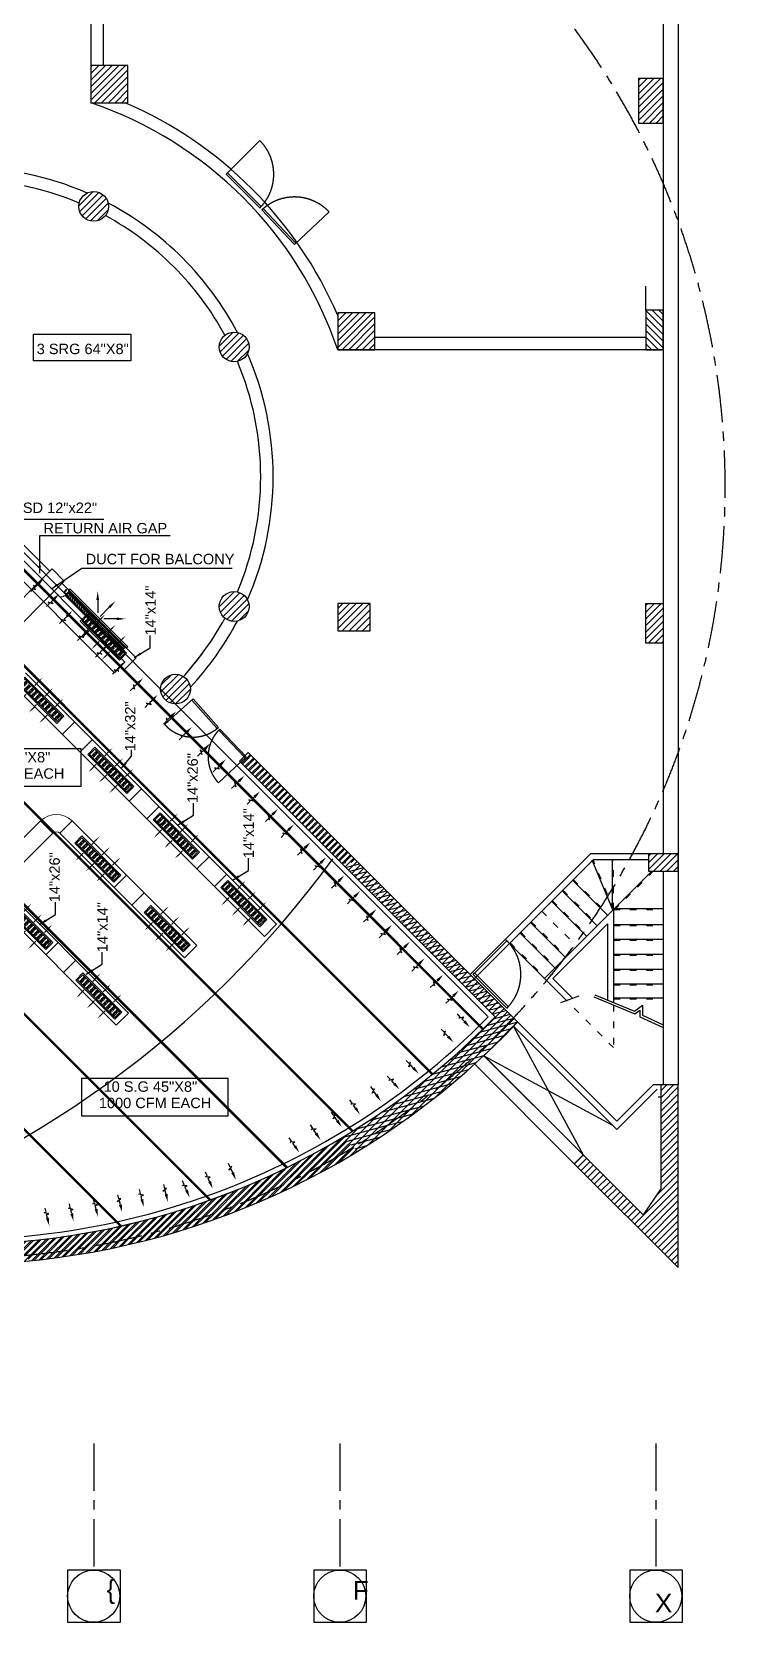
# Model space of a CAD drawing. Header units: inches. Extents: x 751443 to 884462, y -58136 to 349881.
# Drawn here: x 823955 to 837932, y 190520 to 222565 of the extents above; entities that cross this region are included whole.
import ezdxf

# ---------------------------------------------------------------- set-up
doc = ezdxf.new("R2010")
doc.units = ezdxf.units.IN
doc.header["$MEASUREMENT"] = 0
for name, pattern in [('ACAD_ISO03W100', [30, 12, -18]), ('CENTER', [50.8, 31.75, -6.35, 6.35, -6.35]), ('DASHED2', [9.525, 6.35, -3.175]), ('HIDDEN', [0.375, 0.25, -0.125])]:
    doc.linetypes.add(name, pattern=pattern)
for name, color, linetype, lineweight in [('000Text', 2, 'Continuous', 18), ('000VD', 1, 'Continuous', 20), ('duct', 1, 'Continuous', 20), ('M-S.DUCT', 1, 'Continuous', 15)]:
    doc.layers.add(name, color=color, linetype=linetype, lineweight=lineweight)
for name, color, linetype in [('0AC-R-ARROW', 2, 'Continuous'), ('0AC-S-ARROW', 2, 'Continuous'), ('0AC-S-GRILL', 140, 'Continuous'), ('AC-LEADER', 30, 'Continuous'), ('AXES', 8, 'CENTER'), ('COL', 8, 'Continuous'), ('HAT', 8, 'Continuous'), ('HATCH', 8, 'Continuous'), ('S.GRILL', 4, 'Continuous'), ('sec', 8, 'DASHED2'), ('WALL', 8, 'Continuous')]:
    doc.layers.add(name, color=color, linetype=linetype)
doc.styles.add('Arial', font='arial.ttf')
doc.styles.add('HOREA', font='arial.ttf')
doc.styles.get("Standard").update_dxf_attribs({"font": 'arial.ttf'})
doc.dimstyles.new('DIM 1-50', dxfattribs={"dimtxt": 210, "dimasz": 150, "dimexe": 0.18, "dimexo": 0.0625, "dimgap": 25, "dimtad": 0, "dimdec": 0, "dimzin": 0, "dimdsep": 46, "dimtxsty": 'HOREA', "dimblk": 'OBLIQUE', "dimcen": 0.09, "dimclrd": 256, "dimclre": 256, "dimclrt": 31, "dimadec": 0, "dimazin": 0, "dimtfac": 1, "dimtdec": 0, "dimtofl": 0, "dimtmove": 0, "dimatfit": 3, "dimfxl": 0, "dimtolj": 1, "dimtzin": 0, "dimarcsym": 0})
pattern_1 = [(45, (-295.34929, -416.66378), (-0.067351921, 0.067351921), [])]
pattern_2 = [(15, (-295.34929, -416.66378), (-0.024652514, 0.092004435), [])]

# ---------------------------------------------------------------- blocks, each defined once
blk = doc.blocks.new('A$C618A793C')
at = {"layer": 'HAT', "ltscale": 0.011}
h = blk.add_hatch(dxfattribs=at)
h.set_pattern_fill('ANSI31', color=256, scale=0.03, style=0)
h.set_pattern_definition(pattern_1)
h.paths.add_polyline_path([(2.555, 7.535), (3.305, 7.535), (3.305, 8.285), (2.555, 8.285)])
h = blk.add_hatch(dxfattribs=at)
h.set_pattern_fill('ANSI31', color=256, scale=0.03, style=0)
h.set_pattern_definition(pattern_1)
edge = h.paths.add_edge_path()
edge.add_arc((2.615, 5.447), 0.3, 0, 360)
h = blk.add_hatch(dxfattribs=at)
h.set_pattern_fill('ANSI31', color=256, scale=0.03, style=0)
h.set_pattern_definition([(45, (-290.36929, -421.64378), (-0.067351921, 0.067351921), [])])
h.paths.add_polyline_path([(7.535, 2.555), (8.285, 2.555), (8.285, 3.305), (7.535, 3.305)])
h = blk.add_hatch(dxfattribs=at)
h.set_pattern_fill('ANSI31', color=256, scale=0.03, angle=-90, style=0)
h.set_pattern_definition([(315, (-295.34929, -416.66378), (0.067351921, 0.067351921), [])])
h.paths.add_polyline_path([(14.095, 2.555), (14.095, 3.354), (13.745, 3.354), (13.745, 2.555)])
h = blk.add_hatch(dxfattribs=at)
h.set_pattern_fill('ANSI31', color=256, scale=0.03, style=0)
h.set_pattern_definition(pattern_1)
edge = h.paths.add_edge_path()
edge.add_arc((5.447, 2.615), 0.3, 0, 360)
h = blk.add_hatch(dxfattribs=at)
h.set_pattern_fill('ANSI31', color=256, scale=0.03, style=0)
h.set_pattern_definition(pattern_1)
edge = h.paths.add_edge_path()
edge.add_arc((5.447, -2.615), 0.3, 0, 360)
h = blk.add_hatch(dxfattribs=at)
h.set_pattern_fill('ANSI31', color=256, scale=0.03, style=0)
h.set_pattern_definition(pattern_1)
h.paths.add_polyline_path([(7.535, -3.105), (8.185, -3.105), (8.185, -2.555), (7.535, -2.555)])
h = blk.add_hatch(dxfattribs=at)
h.set_pattern_fill('ANSI31', color=256, scale=0.03, angle=-90, style=0)
h.set_pattern_definition([(45, (-295.34929, 416.66378), (0.067351921, -0.067351921), [])])
h.paths.add_polyline_path([(14.095, -2.555), (14.095, -3.354), (13.745, -3.354), (13.745, -2.555)])
h = blk.add_hatch(dxfattribs=at)
h.set_pattern_fill('ANSI31', color=256, scale=0.03, style=0)
h.set_pattern_definition(pattern_1)
edge = h.paths.add_edge_path()
edge.add_arc((4.265, -4.279), 0.3, 0, 360)
h = blk.add_hatch(dxfattribs=at)
h.set_pattern_fill('ANSI31', color=256, scale=0.03, style=0)
h.set_pattern_definition([(45, (-1355.73444, -303.60819), (-0.067351921, 0.067351921), [])])
h.paths.add_polyline_path([(-2.867, -15.236), (-3.559, -15.511, 0.076148), (1.176, -15.813, 0.182905), (11.164, -10.988), (5.732, -5.555), (5.555, -5.732), (10.708, -10.885, -0.184911), (0.803, -15.44, -0.060494)])
h = blk.add_hatch(dxfattribs=at)
h.set_pattern_fill('ANSI31', color=256, scale=0.03, style=0)
h.set_pattern_definition(pattern_1)
h.paths.add_polyline_path([(5.774, -5.597, -0.003886), (5.687, -5.687), (7.064, -7.064), (7.152, -6.976)])
h.paths.add_polyline_path([(5.774, -5.597), (5.732, -5.555), (5.643, -5.643), (5.687, -5.687, 0.003886)])
h.paths.add_polyline_path([(5.687, -5.687), (5.643, -5.643), (5.555, -5.732), (5.597, -5.774, 0.003886)])
h = blk.add_hatch(dxfattribs=at)
h.set_pattern_fill('ANSI31', color=256, scale=0.03, style=0)
h.set_pattern_definition(pattern_1)
h.paths.add_polyline_path([(5.687, -5.687, -0.003886), (5.597, -5.774), (6.976, -7.152), (7.064, -7.064)])
h = blk.add_hatch(dxfattribs=at)
h.set_pattern_fill('ANSI31', color=256, scale=0.03, style=0)
h.set_pattern_definition(pattern_1)
h.paths.add_polyline_path([(7.152, -6.976), (7.064, -7.064), (7.575, -7.575), (7.575, -7.398)])
h = blk.add_hatch(dxfattribs=at)
h.set_pattern_fill('ANSI31', color=256, scale=0.03, style=0)
h.set_pattern_definition(pattern_1)
h.paths.add_polyline_path([(7.064, -7.064), (6.976, -7.152), (7.575, -7.752), (7.575, -7.575)])
h = blk.add_hatch(dxfattribs=at)
h.set_pattern_fill('ANSI31', color=256, scale=0.03, style=0)
h.set_pattern_definition(pattern_1)
h.paths.add_polyline_path([(7.575, -7.398), (7.575, -7.575), (7.775, -7.775), (7.952, -7.775)])
h = blk.add_hatch(dxfattribs=at)
h.set_pattern_fill('ANSI31', color=256, scale=0.03, style=0)
h.set_pattern_definition(pattern_1)
h.paths.add_polyline_path([(7.575, -7.575), (7.575, -7.752), (7.598, -7.775), (7.775, -7.775)], flags=17)
h = blk.add_hatch(dxfattribs=at)
h.set_pattern_fill('ANSI31', color=256, scale=0.03, style=0)
h.set_pattern_definition([(45, (-295.49865, -416.61378), (-0.067351921, 0.067351921), [])])
h.paths.add_polyline_path([(14.395, -7.6), (13.796, -7.6), (13.796, -7.95), (14.395, -7.95)])
h = blk.add_hatch(dxfattribs=at)
h.set_pattern_fill('ANSI31', color=256, scale=0.03, angle=330, style=0)
h.set_pattern_definition(pattern_2)
h.paths.add_polyline_path([(7.775, -7.775), (7.598, -7.775), (10.708, -10.885, -0.064251), (7.646, -13.303), (7.849, -13.506, 0.064984), (10.993, -10.993)])
h = blk.add_hatch(dxfattribs=at)
h.set_pattern_fill('ANSI31', color=256, scale=0.03, angle=330, style=0)
h.set_pattern_definition(pattern_2)
h.paths.add_polyline_path([(7.952, -7.775), (7.775, -7.775), (10.993, -10.993, 0.00201), (11.079, -10.903)])
h = blk.add_hatch(dxfattribs=at)
h.set_pattern_fill('ANSI31', color=256, scale=0.03, angle=330, style=0)
h.set_pattern_definition(pattern_2)
h.paths.add_polyline_path([(11.078, -11.078), (10.993, -10.993, -0.064984), (7.849, -13.506), (7.936, -13.593, 0.064476)])
h = blk.add_hatch(dxfattribs=at)
h.set_pattern_fill('ANSI31', color=256, scale=0.03, angle=330, style=0)
h.set_pattern_definition(pattern_2)
h.paths.add_polyline_path([(11.079, -10.903, -0.00201), (10.993, -10.993), (11.078, -11.078, 0.001995), (11.164, -10.988)])
h = blk.add_hatch(dxfattribs=at)
h.set_pattern_fill('ANSI31', color=256, scale=0.03, style=0)
h.set_pattern_definition([(45, (-295.14929, -416.66378), (-0.067351921, 0.067351921), [])])
h.paths.add_polyline_path([(12.479, -13.665), (12.302, -13.842), (14.395, -15.935), (14.395, -12.255), (14.045, -12.255), (14.045, -14.351), (13.688, -14.874)])
h = blk.add_hatch(dxfattribs=at)
h.set_pattern_fill('ANSI31', color=256, scale=0.03, style=0)
h.set_pattern_definition(pattern_1)
h.paths.add_polyline_path([(7.575, -13.668), (7.575, -13.345, -0.087578), (2.615, -15.211), (2.615, -15.496, 0.085616)])
h = blk.add_hatch(dxfattribs=at)
h.set_pattern_fill('ANSI31', color=256, scale=0.03, style=0)
h.set_pattern_definition(pattern_1)
h.paths.add_polyline_path([(7.646, -13.303, -0.001352), (7.575, -13.345), (7.575, -13.668, 0.005119), (7.849, -13.506)])
h = blk.add_hatch(dxfattribs=at)
h.set_pattern_fill('ANSI31', color=256, scale=0.03, style=0)
h.set_pattern_definition(pattern_1)
h.paths.add_polyline_path([(7.575, -13.806), (7.575, -13.668, -0.085616), (2.615, -15.496), (2.615, -15.618, 0.084858)])
h = blk.add_hatch(dxfattribs=at)
h.set_pattern_fill('ANSI31', color=256, scale=0.03, style=0)
h.set_pattern_definition(pattern_1)
h.paths.add_polyline_path([(7.936, -13.593), (7.849, -13.506, -0.005119), (7.575, -13.668), (7.575, -13.806, 0.006694)])
h = blk.add_hatch(dxfattribs=at)
h.set_pattern_fill('ANSI31', color=256, scale=0.03, style=0)
h.set_pattern_definition(pattern_1)
h.paths.add_polyline_path([(2.615, -15.496), (2.615, -15.211, -0.027376), (0.961, -15.429), (1.221, -15.689, 0.022631)])
h = blk.add_hatch(dxfattribs=at)
h.set_pattern_fill('ANSI31', color=256, scale=0.03, style=0)
h.set_pattern_definition(pattern_1)
h.paths.add_polyline_path([(2.615, -15.618), (2.615, -15.496, -0.022631), (1.221, -15.689), (1.331, -15.799, 0.02069)])
at = {"layer": 'HATCH'}
h = blk.add_hatch(dxfattribs=at)
h.set_pattern_fill('ANSI31', color=256, scale=0.03, style=0)
h.set_pattern_definition([(45, (-653.61032, -194.75517), (-0.067351921, 0.067351921), [])])
h.paths.add_polyline_path([(14.095, 7.125), (14.095, 8.025), (13.595, 8.025), (13.595, 7.125)])
at = {"layer": 'AXES', "linetype": 'CENTER', "ltscale": 0.03}
for p, q in [((2.615, -19.479), (2.615, -22.031)), ((7.575, -19.479), (7.575, -22.031)), ((13.945, -19.479), (13.945, -22.072))]:
    blk.add_line(p, q, dxfattribs=at)
at = {"layer": 'AXES'}
for points in [[(2.09, -22.031), (2.09, -23.081), (3.155, -23.081), (3.155, -22.031)], [(7.05, -22.031), (7.05, -23.081), (8.115, -23.081), (8.115, -22.031)], [(13.42, -22.031), (13.42, -23.081), (14.485, -23.081), (14.485, -22.031)]]:
    blk.add_lwpolyline(points, close=True, dxfattribs=at)
at = {"layer": 'AXES', "linetype": 'Continuous'}
for centre in [(2.615, -22.556), (7.575, -22.556), (13.945, -22.556)]:
    blk.add_circle(centre, 0.525, dxfattribs=at)
at = {"layer": 'AXES', "linetype": 'CENTER', "ltscale": 0.03}
blk.add_arc((-0.205, -0.205), 15.549, 179.5187, 179.0158, dxfattribs=at)
at = {"layer": 'COL', "ltscale": 0.07}
for points in [[(2.555, 7.535), (3.305, 7.535), (3.305, 8.285), (2.555, 8.285)], [(7.535, 2.555), (8.285, 2.555), (8.285, 3.305), (7.535, 3.305)], [(7.535, -3.105), (8.185, -3.105), (8.185, -2.555), (7.535, -2.555)]]:
    blk.add_lwpolyline(points, close=True, dxfattribs=at)
at = {"layer": 'COL', "ltscale": 0.011}
for points in [[(14.095, 7.125), (14.095, 8.025), (13.595, 8.025), (13.595, 7.125)], [(14.095, 2.555), (14.095, 3.354), (13.745, 3.354), (13.745, 2.555)], [(14.095, -2.555), (14.095, -3.354), (13.745, -3.354), (13.745, -2.555)], [(14.395, -7.6), (13.796, -7.6), (13.796, -7.95), (14.395, -7.95)]]:
    blk.add_lwpolyline(points, close=True, dxfattribs=at)
at = {"layer": 'COL', "ltscale": 0.07}
blk.add_lwpolyline([(0.803, -15.44, 0.184911), (10.708, -10.885), (5.555, -5.732), (5.732, -5.555), (11.164, -10.988)], format="xyb", dxfattribs=at)
at = {"layer": 'COL', "ltscale": 0.03}
blk.add_lwpolyline([(12.479, -13.665), (12.302, -13.842), (14.395, -15.935), (14.395, -12.255), (14.045, -12.255), (14.045, -14.351), (13.688, -14.874)], close=True, dxfattribs=at)
at = {"layer": 'COL', "ltscale": 0.07}
for centre in [(2.615, 5.447), (5.447, 2.615), (5.447, -2.615)]:
    blk.add_circle(centre, 0.3, dxfattribs=at)
at = {"layer": 'COL', "ltscale": 0.03}
blk.add_circle((4.265, -4.279), 0.3, dxfattribs=at)
at = {"layer": 'COL', "ltscale": 0.07}
blk.add_arc((-0.205, -0.205), 15.669, 275.0572, 316.5177, dxfattribs=at)
at = {"layer": 'sec', "ltscale": 0.5}
for p, q in [((5.285, 6.094), (5.964, 6.773)), ((6.662, 4.676), (7.361, 5.335)), ((4.617, -4.479), (4.045, -4.992)), ((5.689, -5.642), (5.132, -6.17)), ((10.265, -10.028), (10.943, -9.349))]:
    blk.add_line(p, q, dxfattribs=at)
for points in [[(5.964, 5.415), (5.285, 6.094), (5.314, 6.122), (5.993, 5.443)], [(6.004, 5.375), (6.662, 4.676), (6.691, 4.704), (6.033, 5.402)], [(5.129, -5.051), (4.617, -4.479), (4.593, -4.501), (5.106, -5.073)], [(5.16, -5.085), (5.689, -5.642), (5.666, -5.664), (5.137, -5.107)], [(10.943, -10.706), (10.265, -10.028), (10.293, -9.999), (10.972, -10.678)]]:
    blk.add_lwpolyline(points, close=True, dxfattribs=at)
for centre, radius, start, end in [((5.285, 6.094), 0.96, 315, 45), ((6.662, 4.676), 0.96, 43.3262, 133.3262), ((4.617, -4.479), 0.768, 221.8516, 311.8516), ((5.689, -5.642), 0.768, 133.5254, 223.5254), ((10.265, -10.028), 0.96, 315, 45)]:
    blk.add_arc(centre, radius, start, end, dxfattribs=at)
at = {"layer": 'WALL', "ltscale": 0.011}
for p, q in [((14.395, 14.449), (14.395, 2.555)), ((14.095, 14.148), (14.095, 2.555)), ((14.095, 14.148), (14.095, 2.555)), ((2.555, 13.845), (2.555, 8.285)), ((2.805, 13.845), (2.805, 8.285)), ((13.745, 3.354), (13.745, 3.836)), ((13.745, 2.805), (8.285, 2.805)), ((14.095, 2.555), (7.535, 2.555)), ((14.095, 2.555), (14.095, -7.6)), ((14.395, 2.555), (14.395, -12.255)), ((14.095, -2.805), (14.095, -7.6)), ((12.631, -7.6), (10.204, -10.027)), ((13.796, -7.6), (12.631, -7.6)), ((12.681, -7.72), (10.289, -10.112)), ((13.077, -8.728), (12.662, -7.728)), ((13.796, -7.72), (12.681, -7.72)), ((13.075, -8.72), (13.075, -7.72)), ((13.095, -8.72), (13.865, -7.95)), ((14.095, -7.95), (14.095, -12.255)), ((14.095, -7.95), (14.095, -12.255)), ((12.269, -8.132), (12.976, -8.839)), ((11.844, -8.556), (12.552, -9.263)), ((12.057, -8.344), (12.764, -9.051)), ((13.095, -8.72), (11.703, -10.112)), ((13.095, -8.7), (14.095, -8.7)), ((13.095, -8.72), (13.095, -10.593)), ((11.208, -9.193), (11.915, -9.9)), ((11.42, -8.981), (12.127, -9.688)), ((12.975, -9.01), (11.873, -10.112)), ((12.975, -9.01), (12.975, -10.544)), ((13.095, -9.02), (14.095, -9.02)), ((10.911, -9.32), (10.996, -9.405)), ((10.996, -9.405), (11.703, -10.112)), ((13.095, -9.32), (14.095, -9.32)), ((13.095, -9.62), (14.095, -9.62)), ((13.095, -9.92), (14.095, -9.92)), ((11.703, -10.112), (12.146, -10.555)), ((11.873, -10.112), (12.269, -10.509)), ((13.095, -10.22), (14.095, -10.22)), ((12.034, -10.597), (12.401, -10.459)), ((12.698, -10.483), (13.524, -10.825)), ((12.717, -10.437), (13.517, -10.768)), ((13.095, -10.5), (14.095, -10.5)), ((13.517, -10.768), (13.675, -10.649)), ((13.524, -10.825), (13.625, -10.749)), ((13.625, -10.749), (13.625, -10.885)), ((13.625, -10.885), (14.095, -11.098)), ((13.675, -10.649), (13.675, -10.853)), ((13.675, -10.853), (14.095, -11.043)), ((11.078, -11.078), (12.479, -13.665)), ((11.079, -11.072), (13.16, -13.153)), ((11.164, -10.988), (13.16, -12.984)), ((12.302, -13.842), (10.295, -11.835)), ((12.479, -13.665), (10.472, -11.659)), ((12.479, -13.665), (10.48, -11.666)), ((10.48, -11.666), (13.075, -13.068)), ((13.16, -12.984), (13.889, -12.255)), ((13.16, -13.153), (13.974, -12.34)), ((14.045, -12.255), (13.889, -12.255)), ((14.045, -12.505), (13.992, -12.505))]:
    blk.add_line(p, q, dxfattribs=at)
at = {"layer": 'WALL', "linetype": 'ACAD_ISO03W100', "ltscale": 0.011}
for p, q in [((13.095, -8.72), (12.681, -7.72)), ((13.095, -8.72), (13.095, -7.72)), ((13.109, -8.734), (13.879, -7.964)), ((12.071, -8.33), (12.778, -9.037)), ((12.283, -8.118), (12.99, -8.825)), ((11.859, -8.542), (12.566, -9.249)), ((11.434, -8.966), (12.141, -9.674)), ((11.646, -8.754), (12.354, -9.461)), ((13.095, -8.72), (14.095, -8.72)), ((11.222, -9.179), (11.929, -9.886)), ((13.095, -9.04), (14.095, -9.04)), ((11.01, -9.391), (11.717, -10.098)), ((13.095, -9.34), (14.095, -9.34)), ((13.095, -9.64), (14.095, -9.64)), ((13.095, -9.94), (14.095, -9.94)), ((13.095, -10.24), (14.095, -10.24)), ((13.095, -11.504), (12.146, -10.555)), ((13.095, -10.52), (14.095, -10.52)), ((13.095, -10.647), (13.095, -11.504))]:
    blk.add_line(p, q, dxfattribs=at)
at = {"layer": 'WALL', "ltscale": 0.011}
for radius, start, end in [(7.956, 18.731, 71.269), (8.206, 23.3377, 66.6623), (6.232, 66.5224, 113.4776), (5.982, 67.1561, 112.8439), (6.232, 27.8134, 62.1866), (5.982, 28.4471, 61.5529), (5.982, 337.1561, 22.8439), (6.232, 336.5224, 23.4776), (5.982, 317.7068, 331.5529), (6.232, 317.0731, 332.1866)]:
    blk.add_arc((0, 0), radius, start, end, dxfattribs=at)
at = {"layer": 'AXES'}
for s, p in [('{', (2.873, -22.602)), ('F', (7.839, -22.627)), ('X', (13.928, -22.882))]:
    blk.add_text(s, height=0.375, dxfattribs=at).set_placement(p)
blk = doc.blocks.new('ARR')
at = {"layer": '0AC-R-ARROW'}
for p, q in [((44, -219), (-33, -260)), ((-33, -260), (0, -260)), ((0, -219), (44, -219))]:
    blk.add_line(p, q, dxfattribs=at)
for points in [[(0, -152), (0, -219)], [(0, -260), (0, -335)]]:
    blk.add_lwpolyline(points, dxfattribs=at)
blk.add_solid([(-27, -152), (0, -11), (27, -152)], dxfattribs=at)
blk = doc.blocks.new('_Oblique')
at = {"color": 0, "linetype": 'ByBlock', "lineweight": -2}
blk.add_line((-0.5, -0.5), (0.5, 0.5), dxfattribs=at)
blk = doc.blocks.new('SA')
at = {"layer": '0AC-S-ARROW'}
blk.add_line((-3, 0), (-0.69, 0), dxfattribs=at)
blk.add_solid([(-3, -0.24), (-3, 0.24), (-4.58, 0)], dxfattribs=at)
blk = doc.blocks.new('SG48x8')
at = {"layer": '0AC-S-GRILL', "color": 193, "linetype": 'HIDDEN', "ltscale": 250}
for p, q in [((-50, 50), (-1075, 50)), ((-50, 25), (-1075, 25)), ((-50, 0), (-1075, 0)), ((-50, -25), (-1075, -25)), ((-50, -50), (-1075, -50))]:
    blk.add_line(p, q, dxfattribs=at)
at = {"layer": '0AC-S-GRILL'}
for points in [[(0, -100), (-1125, -100), (-1125, 100), (0, 100)], [(-25, -75), (-1100, -75), (-1100, 75), (-25, 75)]]:
    blk.add_lwpolyline(points, close=True, dxfattribs=at)
at = {"layer": '0AC-S-ARROW', "extrusion": (0, 0, -1), "rotation": 90}
for p, xscale, yscale, zscale in [((861, 83), -56.55259417498019, 56.55259417498019, -56.55259417498019), ((561, 83), -56.55259417498019, 56.55259417498019, -56.55259417498019), ((261, 83), -56.55259417498019, 56.55259417498019, -56.55259417498019), ((861, -83), 56.55259417500928, 56.55259417500928, -56.552594175), ((561, -83), 56.55259417500928, 56.55259417500928, -56.552594175), ((261, -83), 56.55259417500928, 56.55259417500928, -56.552594175)]:
    blk.add_blockref('SA', p, dxfattribs=dict(at, xscale=xscale, yscale=yscale, zscale=zscale))
blk = doc.blocks.new('*U6')
at = {"layer": '000VD'}
h = blk.add_hatch(color=15, dxfattribs=at)
edge = h.paths.add_edge_path()
edge.add_arc((0.025, 0.037), 0.00488, 0, 360)
h = blk.add_hatch(color=15, dxfattribs=at)
edge = h.paths.add_edge_path()
edge.add_arc((0.075, 0.037), 0.00488, 0, 360)
h = blk.add_hatch(color=15, dxfattribs=at)
edge = h.paths.add_edge_path()
edge.add_arc((0.075, 0.037), 0.00488, 0, 360)
h = blk.add_hatch(color=15, dxfattribs=at)
edge = h.paths.add_edge_path()
edge.add_arc((0.125, 0.037), 0.00488, 0, 360)
h = blk.add_hatch(color=15, dxfattribs=at)
edge = h.paths.add_edge_path()
edge.add_arc((0.175, 0.037), 0.00488, 0, 360)
h = blk.add_hatch(color=15, dxfattribs=at)
edge = h.paths.add_edge_path()
edge.add_arc((0.225, 0.037), 0.00488, 0, 360)
h = blk.add_hatch(color=15, dxfattribs=at)
edge = h.paths.add_edge_path()
edge.add_arc((0.275, 0.037), 0.00488, 0, 360)
h = blk.add_hatch(color=15, dxfattribs=at)
edge = h.paths.add_edge_path()
edge.add_arc((0.325, 0.037), 0.00488, 0, 360)
h = blk.add_hatch(color=15, dxfattribs=at)
edge = h.paths.add_edge_path()
edge.add_arc((0.375, 0.037), 0.00488, 0, 360)
h = blk.add_hatch(color=15, dxfattribs=at)
edge = h.paths.add_edge_path()
edge.add_arc((0.425, 0.037), 0.00488, 0, 360)
h = blk.add_hatch(color=15, dxfattribs=at)
edge = h.paths.add_edge_path()
edge.add_arc((0.475, 0.037), 0.00488, 0, 360)
h = blk.add_hatch(color=15, dxfattribs=at)
edge = h.paths.add_edge_path()
edge.add_arc((0.525, 0.037), 0.00488, 0, 360)
h = blk.add_hatch(color=15, dxfattribs=at)
edge = h.paths.add_edge_path()
edge.add_arc((0.575, 0.037), 0.00488, 0, 360)
h = blk.add_hatch(color=15, dxfattribs=at)
edge = h.paths.add_edge_path()
edge.add_arc((0.625, 0.037), 0.00488, 0, 360)
h = blk.add_hatch(color=15, dxfattribs=at)
edge = h.paths.add_edge_path()
edge.add_arc((0.675, 0.037), 0.00488, 0, 360)
h = blk.add_hatch(color=15, dxfattribs=at)
edge = h.paths.add_edge_path()
edge.add_arc((0.725, 0.037), 0.00488, 0, 360)
h = blk.add_hatch(color=15, dxfattribs=at)
edge = h.paths.add_edge_path()
edge.add_arc((0.775, 0.037), 0.00488, 0, 360)
h = blk.add_hatch(color=15, dxfattribs=at)
edge = h.paths.add_edge_path()
edge.add_arc((0.825, 0.037), 0.00488, 0, 360)
h = blk.add_hatch(color=15, dxfattribs=at)
edge = h.paths.add_edge_path()
edge.add_arc((0.875, 0.037), 0.00488, 0, 360)
h = blk.add_hatch(color=15, dxfattribs=at)
edge = h.paths.add_edge_path()
edge.add_arc((0.925, 0.037), 0.00488, 0, 360)
h = blk.add_hatch(color=15, dxfattribs=at)
edge = h.paths.add_edge_path()
edge.add_arc((0.975, 0.037), 0.00488, 0, 360)
h = blk.add_hatch(color=15, dxfattribs=at)
edge = h.paths.add_edge_path()
edge.add_arc((1.025, 0.037), 0.00488, 0, 360)
h = blk.add_hatch(color=15, dxfattribs=at)
edge = h.paths.add_edge_path()
edge.add_arc((1.075, 0.037), 0.00488, 0, 360)
h = blk.add_hatch(color=15, dxfattribs=at)
edge = h.paths.add_edge_path()
edge.add_arc((1.125, 0.037), 0.00488, 0, 360)
h = blk.add_hatch(color=15, dxfattribs=at)
edge = h.paths.add_edge_path()
edge.add_arc((1.175, 0.037), 0.00488, 0, 360)
h = blk.add_hatch(color=15, dxfattribs=at)
edge = h.paths.add_edge_path()
edge.add_arc((1.225, 0.037), 0.00488, 0, 360)
h = blk.add_hatch(color=15, dxfattribs=at)
edge = h.paths.add_edge_path()
edge.add_arc((1.275, 0.037), 0.00488, 0, 360)
h = blk.add_hatch(color=15, dxfattribs=at)
edge = h.paths.add_edge_path()
edge.add_arc((1.325, 0.037), 0.00488, 0, 360)
h = blk.add_hatch(color=15, dxfattribs=at)
edge = h.paths.add_edge_path()
edge.add_arc((1.375, 0.037), 0.00488, 0, 360)
h = blk.add_hatch(color=15, dxfattribs=at)
edge = h.paths.add_edge_path()
edge.add_arc((1.425, 0.037), 0.00488, 0, 360)
h = blk.add_hatch(color=15, dxfattribs=at)
edge = h.paths.add_edge_path()
edge.add_arc((1.475, 0.037), 0.00488, 0, 360)
h = blk.add_hatch(color=15, dxfattribs=at)
edge = h.paths.add_edge_path()
edge.add_arc((1.525, 0.037), 0.00488, 0, 360)
h = blk.add_hatch(color=15, dxfattribs=at)
edge = h.paths.add_edge_path()
edge.add_arc((1.575, 0.037), 0.00488, 0, 360)
at = {"layer": '000VD', "color": 1}
blk.add_line((-0.064, 0.037), (0, 0.037), dxfattribs=at)
at = {"layer": '000VD', "color": 15}
for p, q in [((0.046, 0.061), (0.001, 0.017)), ((0.004, 0.014), (0.001, 0.017)), ((0.049, 0.058), (0.004, 0.014)), ((0.049, 0.058), (0.046, 0.061)), ((0.096, 0.061), (0.051, 0.017)), ((0.096, 0.061), (0.051, 0.017)), ((0.054, 0.014), (0.051, 0.017)), ((0.054, 0.014), (0.051, 0.017)), ((0.099, 0.058), (0.054, 0.014)), ((0.099, 0.058), (0.054, 0.014)), ((0.099, 0.058), (0.096, 0.061)), ((0.099, 0.058), (0.096, 0.061)), ((0.146, 0.061), (0.101, 0.017)), ((0.104, 0.014), (0.101, 0.017)), ((0.149, 0.058), (0.104, 0.014)), ((0.149, 0.058), (0.146, 0.061)), ((0.196, 0.061), (0.151, 0.017)), ((0.154, 0.014), (0.151, 0.017)), ((0.199, 0.058), (0.154, 0.014)), ((0.199, 0.058), (0.196, 0.061)), ((0.246, 0.061), (0.201, 0.017)), ((0.204, 0.014), (0.201, 0.017)), ((0.249, 0.058), (0.204, 0.014)), ((0.249, 0.058), (0.246, 0.061)), ((0.296, 0.061), (0.251, 0.017)), ((0.254, 0.014), (0.251, 0.017)), ((0.299, 0.058), (0.254, 0.014)), ((0.299, 0.058), (0.296, 0.061)), ((0.346, 0.061), (0.301, 0.017)), ((0.304, 0.014), (0.301, 0.017)), ((0.349, 0.058), (0.304, 0.014)), ((0.349, 0.058), (0.346, 0.061)), ((0.396, 0.061), (0.351, 0.017)), ((0.354, 0.014), (0.351, 0.017)), ((0.399, 0.058), (0.354, 0.014)), ((0.399, 0.058), (0.396, 0.061)), ((0.446, 0.061), (0.401, 0.017)), ((0.404, 0.014), (0.401, 0.017)), ((0.449, 0.058), (0.404, 0.014)), ((0.449, 0.058), (0.446, 0.061)), ((0.496, 0.061), (0.451, 0.017)), ((0.454, 0.014), (0.451, 0.017)), ((0.499, 0.058), (0.454, 0.014)), ((0.499, 0.058), (0.496, 0.061)), ((0.546, 0.061), (0.501, 0.017)), ((0.504, 0.014), (0.501, 0.017)), ((0.549, 0.058), (0.504, 0.014)), ((0.549, 0.058), (0.546, 0.061)), ((0.596, 0.061), (0.551, 0.017)), ((0.554, 0.014), (0.551, 0.017)), ((0.599, 0.058), (0.554, 0.014)), ((0.599, 0.058), (0.596, 0.061)), ((0.646, 0.061), (0.601, 0.017)), ((0.604, 0.014), (0.601, 0.017)), ((0.649, 0.058), (0.604, 0.014)), ((0.649, 0.058), (0.646, 0.061)), ((0.696, 0.061), (0.651, 0.017)), ((0.654, 0.014), (0.651, 0.017)), ((0.699, 0.058), (0.654, 0.014)), ((0.699, 0.058), (0.696, 0.061)), ((0.746, 0.061), (0.701, 0.017)), ((0.704, 0.014), (0.701, 0.017)), ((0.749, 0.058), (0.704, 0.014)), ((0.749, 0.058), (0.746, 0.061)), ((0.796, 0.061), (0.751, 0.017)), ((0.754, 0.014), (0.751, 0.017)), ((0.799, 0.058), (0.754, 0.014)), ((0.799, 0.058), (0.796, 0.061)), ((0.846, 0.061), (0.801, 0.017)), ((0.804, 0.014), (0.801, 0.017)), ((0.849, 0.058), (0.804, 0.014)), ((0.849, 0.058), (0.846, 0.061)), ((0.896, 0.061), (0.851, 0.017)), ((0.854, 0.014), (0.851, 0.017)), ((0.899, 0.058), (0.854, 0.014)), ((0.899, 0.058), (0.896, 0.061)), ((0.946, 0.061), (0.901, 0.017)), ((0.904, 0.014), (0.901, 0.017)), ((0.949, 0.058), (0.904, 0.014)), ((0.949, 0.058), (0.946, 0.061)), ((0.996, 0.061), (0.951, 0.017)), ((0.954, 0.014), (0.951, 0.017)), ((0.999, 0.058), (0.954, 0.014)), ((0.999, 0.058), (0.996, 0.061)), ((1.046, 0.061), (1.001, 0.017)), ((1.004, 0.014), (1.001, 0.017)), ((1.049, 0.058), (1.004, 0.014)), ((1.049, 0.058), (1.046, 0.061)), ((1.096, 0.061), (1.051, 0.017)), ((1.054, 0.014), (1.051, 0.017)), ((1.099, 0.058), (1.054, 0.014)), ((1.099, 0.058), (1.096, 0.061)), ((1.146, 0.061), (1.101, 0.017)), ((1.104, 0.014), (1.101, 0.017)), ((1.149, 0.058), (1.104, 0.014)), ((1.149, 0.058), (1.146, 0.061)), ((1.196, 0.061), (1.151, 0.017)), ((1.154, 0.014), (1.151, 0.017)), ((1.199, 0.058), (1.154, 0.014)), ((1.199, 0.058), (1.196, 0.061)), ((1.246, 0.061), (1.201, 0.017)), ((1.204, 0.014), (1.201, 0.017)), ((1.249, 0.058), (1.204, 0.014)), ((1.249, 0.058), (1.246, 0.061)), ((1.296, 0.061), (1.251, 0.017)), ((1.254, 0.014), (1.251, 0.017)), ((1.299, 0.058), (1.254, 0.014)), ((1.299, 0.058), (1.296, 0.061)), ((1.346, 0.061), (1.301, 0.017)), ((1.304, 0.014), (1.301, 0.017)), ((1.349, 0.058), (1.304, 0.014)), ((1.349, 0.058), (1.346, 0.061)), ((1.396, 0.061), (1.351, 0.017)), ((1.354, 0.014), (1.351, 0.017)), ((1.399, 0.058), (1.354, 0.014)), ((1.399, 0.058), (1.396, 0.061)), ((1.446, 0.061), (1.401, 0.017)), ((1.404, 0.014), (1.401, 0.017)), ((1.449, 0.058), (1.404, 0.014)), ((1.449, 0.058), (1.446, 0.061)), ((1.496, 0.061), (1.451, 0.017)), ((1.454, 0.014), (1.451, 0.017)), ((1.499, 0.058), (1.454, 0.014)), ((1.499, 0.058), (1.496, 0.061)), ((1.546, 0.061), (1.501, 0.017)), ((1.504, 0.014), (1.501, 0.017)), ((1.549, 0.058), (1.504, 0.014)), ((1.549, 0.058), (1.546, 0.061)), ((1.596, 0.061), (1.551, 0.017)), ((1.554, 0.014), (1.551, 0.017)), ((1.599, 0.058), (1.554, 0.014)), ((1.599, 0.058), (1.596, 0.061))]:
    blk.add_line(p, q, dxfattribs=at)
at = {"layer": '000VD'}
for points in [[(-0.064, -0.025), (-0.05, -0.025), (-0.05, 0.037), (-0.064, 0.037)], [(0, 0), (1.6, 0), (1.6, 0.075), (0, 0.075)]]:
    blk.add_lwpolyline(points, close=True, dxfattribs=at)
at = {"layer": '000VD', "color": 15}
for centre in [(0.025, 0.037), (0.075, 0.037), (0.075, 0.037), (0.125, 0.037), (0.175, 0.037), (0.225, 0.037), (0.275, 0.037), (0.325, 0.037), (0.375, 0.037), (0.425, 0.037), (0.475, 0.037), (0.525, 0.037), (0.575, 0.037), (0.625, 0.037), (0.675, 0.037), (0.725, 0.037), (0.775, 0.037), (0.825, 0.037), (0.875, 0.037), (0.925, 0.037), (0.975, 0.037), (1.025, 0.037), (1.075, 0.037), (1.125, 0.037), (1.175, 0.037), (1.225, 0.037), (1.275, 0.037), (1.325, 0.037), (1.375, 0.037), (1.425, 0.037), (1.475, 0.037), (1.525, 0.037), (1.575, 0.037)]:
    blk.add_circle(centre, 0.00488, dxfattribs=at)

msp = doc.modelspace()

# ---------------------------------------------------------------- linework, layer by layer
msp.add_line((827391.6, 210036), (827042.1, 209607.8))
msp.add_arc((813512.1, 217924.9), 20423.7, 287.68821, 323.93221)
at = {"layer": 'AC-LEADER'}
for points in [[(823986.7, 216470), (825948, 216470), (825948, 215936.6), (823986.7, 215936.6)], [(821994.5, 207362.2), (824950.5, 207362.2), (824950.5, 208115.4), (821994.5, 208115.4)], [(824955.4, 200724.5), (827911.4, 200724.5), (827911.4, 201477.7), (824955.4, 201477.7)]]:
    msp.add_lwpolyline(points, close=True, dxfattribs=at)
at = {"layer": 'AXES', "color": 2, "linetype": 'HIDDEN', "ltscale": 500, "const_width": 50}
for points in [[(811492.4, 224026.9), (833049.5, 202469.8)], [(810581.8, 223007.5), (832030.1, 201559.3)], [(808048.6, 218526.8), (827549.4, 199026)], [(807524.5, 216727.2), (825749.8, 198501.9)]]:
    msp.add_lwpolyline(points, dxfattribs=at)
at = {"layer": 'AXES', "linetype": 'HIDDEN', "ltscale": 500, "const_width": 50}
for points in [[(809435.3, 221399.4), (830422, 200412.7)], [(808702.5, 220073.2), (829095.8, 199679.9)]]:
    msp.add_lwpolyline(points, dxfattribs=at)
at = {"layer": 'COL', "color": 3, "ltscale": 0.07}
msp.add_lwpolyline([(833154.6, 202715.1), (811737.7, 224132, 0.2451793), (807473.1, 210786.8, 0.1849106)], format="xyb", dxfattribs=at)
msp.add_arc((822395, 213372.4), 15144.2, 259.817, 315.27371, dxfattribs=at)
at = {"layer": 'COL', "ltscale": 0.07}
msp.add_arc((822395, 213372.4), 15244.2, 273.74272, 315.64778, dxfattribs=at)
at = {"layer": 'duct', "ltscale": 0.011, "extrusion": (0.000838431, -0.000838103, 0.999999)}
msp.add_line((824316.8, 211695.1, -126.6), (822474.5, 213537.4, 192.6), dxfattribs=at)
at = {"layer": 'duct', "ltscale": 0.011}
for p, q in [((824610.3, 211493.7, 92.8), (824362.9, 211741.2)), ((824574.6, 208410.5, 66.2), (824822.1, 208658, 66.2)), ((824928.2, 208057, 66.2), (825175.7, 208304.5, 66.2)), ((825919.8, 207063.2, 7.2), (826167.3, 207310.6, 7.2)), ((826273.3, 206709.6, 7.2), (826520.8, 206957.1, 7.2)), ((824131.4, 206664.5, -56.3), (823083, 205616.9, -2.9)), ((824379.2, 206417.3, -55.1), (823330.5, 205369.5, 0)), ((825616.7, 205321.4, 0), (825864.2, 205568.9, 0)), ((825970.3, 204967.8, 0), (826217.8, 205215.3, 0)), ((824240.7, 203964.4, 0), (824488.2, 204211.9, 0)), ((827034.5, 203903.8), (827282, 204151.3)), ((824594.3, 203610.9, 0), (824841.8, 203858.4, 0)), ((825658.5, 202546.8, 0), (825906, 202794.3, 0))]:
    msp.add_line(p, q, dxfattribs=at)
at = {"layer": 'duct', "ltscale": 0.011, "extrusion": (-0.000838103, 0.000838431, 0.999999)}
for p, q in [((824564.3, 211447.6, -126.6), (826060.8, 209951, -46.2)), ((825813.3, 209703.7, 0.4), (826060.9, 209951.1, -73.4)), ((823826.2, 209649.4, 0.1), (828890.2, 204584.8, 272.3)), ((827284.8, 205698, 245.4), (827531.2, 205944.2, 172)), ((827638.2, 205344.3, 246), (827884.7, 205590.6, 246)), ((828642.8, 204337.6, 341.5), (828890.3, 204584.9, 341.5))]:
    msp.add_line(p, q, dxfattribs=at)
at = {"layer": 'duct', "color": 1, "ltscale": 0.011}
for p, q in [((824520.6, 206417.3, -39.4), (827034.5, 203903.8)), ((824768.1, 206664.7, 0), (827282, 204151.3)), ((822836.1, 205863.8, 0), (825906, 202794.3, 0)), ((822588.6, 205616.2, 0), (825658.5, 202546.8, 0))]:
    msp.add_line(p, q, dxfattribs=at)
at = {"layer": 'M-S.DUCT', "ltscale": 0.011}
for p, q in [((816650.3, 219043.4), (825832.4, 209861.3)), ((820309.5, 214959.9), (825620.2, 209649.2)), ((825620.2, 209649.2), (825832.4, 209861.3))]:
    msp.add_line(p, q, dxfattribs=at)
at = {"layer": 'M-S.DUCT'}
for p, q in [((822228.3, 213291.1, 266), (824069.4, 211447.7, -179.4)), ((823045.2, 210423.6, -219.4), (824362.9, 211741.2)), ((823292.7, 210176.1, -219.4), (824610.3, 211493.7)), ((825813.3, 209703.7, -134.5), (824316.9, 211200.2, -179.4)), ((824696.2, 211280.4), (824625.4, 211209.8)), ((825827.5, 210149), (825686.3, 210007.4)), ((828642.8, 204337.6, 151.6), (823578.8, 209401.8, -0.2)), ((824379.2, 206417.3, -39.4), (824131.4, 206664.5, -56.3)), ((824520.6, 206417.3, -39.4), (824768.2, 206664.8, -258.9))]:
    msp.add_line(p, q, dxfattribs=at)
for centre, radius, start, end in [((824554.7, 211280.5), 100, 224.99997, 314.99997), ((824449.9, 206346.6, -39.4), 450, 45.00159, 134.97523), ((824449.9, 206346.6, -39.4), 100, 45.00159, 134.97523)]:
    msp.add_arc(centre, radius, start, end, dxfattribs=at)
at = {"layer": 'S.GRILL'}
for points in [[(825862.9, 210149), (824696.2, 211315.7), (824720.9, 211340.5), (825887.6, 210173.8)], [(824696.2, 211280.4), (825827.5, 210149), (825845.2, 210166.7), (824713.9, 211298.1)]]:
    msp.add_lwpolyline(points, close=True, dxfattribs=at)

# ---------------------------------------------------------------- block references
at = {"ltscale": 0.011, "xscale": 1000, "yscale": 1000, "zscale": 1000}
msp.add_blockref('A$C618A793C', (822587.4, 213600.4), dxfattribs=at)
at = {"layer": '000VD', "xscale": -1000.000000000001, "yscale": 999.9999999999999, "zscale": 1000, "rotation": 134.9999729363772}
msp.add_blockref('*U6', (824678.5, 211262.7), dxfattribs=at)
at = {"layer": '0AC-R-ARROW', "extrusion": (-2.2269e-33, 2.2269e-33, -1), "zscale": -1.119999999995343}
for p, xscale, yscale, rotation in [((-824199.5, 211551.2, -96.9), 1.119999999995343, 1.119999999995343, 45.00000000000065), ((-824518.4, 211250, 581.7), -1.119999999995343, 1.119999999995343, 44.99999999999536), ((-824780.6, 210905.8, 290.8), -1.119999999995343, 1.119999999995343, 44.99999999999536), ((-825141.7, 210568.2, 193.9), -1.119999999995343, 1.119999999995343, 44.99999999999536), ((-825502.8, 210230.6, 96.9), -1.119999999995343, 1.119999999995343, 44.99999999999536), ((-825845.1, 209888.3, 387.8), -1.119999999995343, 1.119999999995343, 44.99999999999536), ((-826206.2, 209550.7, 290.8), 1.119999999995343, 1.119999999995343, 45.00000000000065), ((-826502.5, 209214.7, 290.8), -1.119999999995343, 1.119999999995343, 44.99999999999536), ((-826873.3, 208881.8, 193.9), 1.119999999995343, 1.119999999995343, 45.00000000000065), ((-827189.5, 208565.7, 193.9), -1.119999999995343, 1.119999999995343, 44.99999999999536), ((-827560.2, 208232.8, 96.9), 1.119999999995343, 1.119999999995343, 45.00000000000065), ((-827876.4, 207916.7, 96.9), -1.119999999995343, 1.119999999995343, 44.99999999999536), ((-828247.2, 207583.8), 1.119999999995343, 1.119999999995343, 45.00000000000065), ((-828563.3, 207267.6), -1.119999999995343, 1.119999999995343, 44.99999999999536), ((-828927.7, 206915.4, -96.9), 1.119999999995343, 1.119999999995343, 45.00000000000065), ((-829243.9, 206599.2, -96.9), -1.119999999995343, 1.119999999995343, 44.99999999999536), ((-829578, 206240.2, -193.9), 1.119999999995343, 1.119999999995343, 45.00000000000065), ((-829896.9, 205939, 484.7), -1.119999999995343, 1.119999999995343, 44.99999999999536), ((-830261.4, 205572.9), 1.119999999995343, 1.119999999995343, 45.00000000000065), ((-830581.1, 205259.5), -1.119999999995343, 1.119999999995343, 44.99999999999536), ((-830907.4, 204893.4, 290.8), 1.119999999995343, 1.119999999995343, 45.00000000000065), ((-831223.6, 204577.3, 290.8), -1.119999999995343, 1.119999999995343, 44.99999999999536), ((-831584.7, 204239.7, 193.9), 1.119999999995343, 1.119999999995343, 45.00000000000065), ((-831881, 203903.7, 193.9), -1.119999999995343, 1.119999999995343, 44.99999999999536), ((-832251.8, 203570.8, 96.9), 1.119999999995343, 1.119999999995343, 45.00000000000065), ((-832568, 203254.7, 96.9), -1.119999999995343, 1.119999999995343, 44.99999999999536), ((-832790.5, 202499.2, -193.9), 1.119999999995343, 1.119999999995343, 137.2394911212262), ((-832462.2, 202195.7, -193.9), -1.119999999995343, 1.119999999995343, 137.2394911212207), ((-831758.9, 201564.8, -96.9), -1.119999999995343, 1.119999999995343, 137.2394911212207), ((-830997.1, 201004.6), -1.119999999995343, 1.119999999995343, 145.8038639776713), ((-831375.4, 201246.7), 1.119999999995343, 1.119999999995343, 137.2394911212262), ((-830577.6, 200736.8, 96.9), 1.119999999995343, 1.119999999995343, 145.8038639776767), ((-830207.7, 200485.5, 96.9), -1.119999999995343, 1.119999999995343, 145.8038639776713), ((-829354.5, 199970.5, 290.8), 1.119999999995343, 1.119999999995343, 145.8038639776767), ((-829781.1, 200228, 193.9), 1.119999999995343, 1.119999999995343, 145.8038639776767), ((-828073.4, 199420.8, -260.3), -1.119999999995343, 1.119999999995343, 156.1957191552184), ((-826701.6, 198975, -66.4), -1.119999999995342, 1.119999999995343, 166.4637022357728), ((-827141.3, 199068.2, -66.4), 1.119999999995344, 1.119999999995344, 156.1957191552238), ((-827607.4, 199244.5, -163.3), 1.119999999995344, 1.119999999995344, 156.1957191552238), ((-825289.8, 198677.4, 127.5), 1.119999999995343, 1.119999999995343, 166.4637022357781), ((-825779.8, 198767.8, 30.6), -1.119999999995342, 1.119999999995343, 166.4637022357728), ((-826214.5, 198872.4, 30.6), 1.119999999995343, 1.119999999995343, 166.4637022357781), ((-824309.8, 198496.6, 321.4), 1.119999999995343, 1.119999999995343, 166.4637022357781), ((-824799.8, 198587, 224.4), 1.119999999995343, 1.119999999995343, 166.4637022357781)]:
    msp.add_blockref('ARR', p, dxfattribs=dict(at, xscale=xscale, yscale=yscale, rotation=rotation))
at = {"layer": 'S.GRILL', "xscale": 113.1051883502188, "yscale": 113.1051883497275, "zscale": 113.10518835, "rotation": 269.9999729369611}
msp.add_blockref('SA', (825283.6, 210779.9), dxfattribs=at)
at = {"layer": 'S.GRILL', "extrusion": (0.121746, -0.05021, 0.99129), "rotation": 247.587873528428}
for p in [(508958.4, -677453.4, 89666.5), (507302, -676731.8, 89935), (506533.3, -678566.8, 90122.9), (505814.8, -680282.8, 90290), (504781.6, -679059.3, 89752.9), (505075, -682040.5, 90559), (503002.6, -678311.2, 89653.5), (504016.4, -680868, 89991.5), (502237.4, -680119.9, 89892.1)]:
    msp.add_blockref('SG48x8', p, dxfattribs=at)
at = {"layer": 'S.GRILL', "extrusion": (-2.23581e-33, 2.21796e-33, -1), "yscale": 113.1051883497275}
for p, xscale, zscale, rotation in [((-825277.5, 210730.4), 113.1051883497276, -113.1051883497276, 315.0000270631512), ((-825327, 210736.5), 113.1051883498896, -113.1051883498896, 2.706320589945143e-05)]:
    msp.add_blockref('SA', p, dxfattribs=dict(at, xscale=xscale, zscale=zscale, rotation=rotation))

# ---------------------------------------------------------------- texts
at = {"layer": '000Text', "color": 2, "style": 'Arial'}
for s, p in [('3 SRG 64"X8" ', (824054.7, 216070)), ('SD 12"x22"', (823775.2, 212869.4)), ('RETURN AIR GAP', (824190.9, 212458.2, 138.3)), ('DUCT FOR BALCONY', (825040.5, 211836.5)), ('10 S.G 45"X8"', (822440.6, 207844.2, -26102.5)), ('1000 CFM EACH', (822345.7, 207514.5, -26102.5)), ('10 S.G 45"X8"', (825401.5, 201206.5, -26102.5)), ('1000 CFM EACH', (825306.7, 200876.8, -26102.5))]:
    msp.add_text(s, height=210, dxfattribs=at).set_placement(p)
for s, p in [('14"x14"', (826451.5, 210399.8)), ('14"x32"', (826043.8, 208066.6, 66.2)), ('14"x26"', (827300.4, 207023.4, 165.1)), ('14"x14"', (828430.9, 205913.2, 224.6)), ('14"x26"', (824519.1, 205025.7, 0)), ('14"x14"', (825483.1, 204020.2, 221.1))]:
    msp.add_text(s, height=210, rotation=90, dxfattribs=at).set_placement(p)

# ---------------------------------------------------------------- leaders
at = {"layer": 'AC-LEADER'}
for points in [[(823262.4, 212257), (823672.8, 212747.1), (825409, 212747.1)], [(824116.4, 211658.7, 138.3), (824116.4, 212418.8, 138.3), (826745.3, 212418.8, 138.3)], [(824351.6, 211342.1), (824966, 211757.2), (827993.1, 211757.2)], [(826019.2, 209954.7), (826341.3, 210154.9), (826341.3, 210401)], [(825757.8, 207717.7, 66.2), (825967.6, 207971.1, 66.2), (825967.6, 208094.2, 66.2)], [(826893.7, 206577.1, 165.1), (827215.9, 206777.2, 165.1), (827215.9, 207023.4, 165.1)], [(827998.5, 205468.2, 224.6), (828320.7, 205668.3, 224.6), (828320.7, 205914.4, 224.6)], [(824112.4, 204579.4, 0), (824434.6, 204779.5, 0), (824434.6, 205025.7, 0)], [(825050.7, 203575.1, 221.1), (825372.9, 203775.2, 221.1), (825372.9, 204021.4, 221.1)]]:
    msp.add_leader(points, dimstyle='DIM 1-50', dxfattribs=at)

doc.saveas('drawing.dxf')
